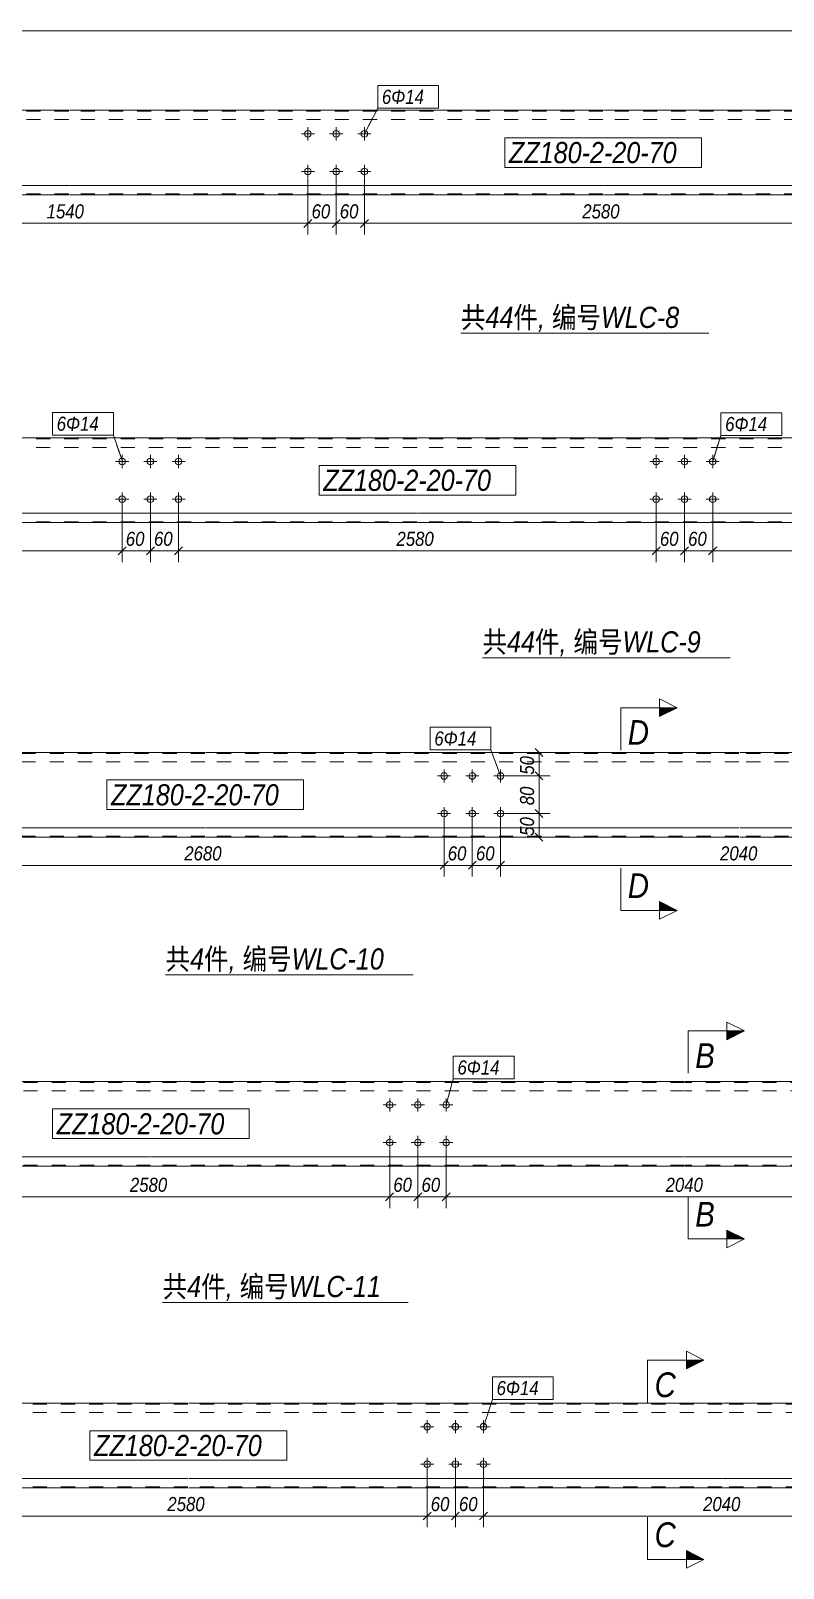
# Model space of a CAD drawing. Header units: millimetres. Extents: x 181 to 4047, y 165 to 2266.
# Drawn here: x 1842.9 to 1949.6, y 356.5 to 574.5 of the extents above; entities that cross this region are included whole.
import ezdxf

# ---------------------------------------------------------------- set-up
doc = ezdxf.new("R2010")
doc.units = ezdxf.units.MM
doc.linetypes.add('XKITLINE00', pattern=[0])
doc.linetypes.add('XKITLINE02', pattern=[4, 2, -2])
for name, color, linetype, lineweight in [('Bolt', 7, 'Continuous', 0), ('BoltMark', 3, 'Continuous', 0), ('DrawingSheet', 5, 'Continuous', 0), ('OtherObjectType', 1, 'Continuous', 0), ('Part', 2, 'Continuous', 0), ('PartMark', 3, 'Continuous', 0), ('Section', 6, 'Continuous', 0), ('Z-DIMENSIONS', 1, 'Continuous', 0)]:
    doc.layers.add(name, color=color, linetype=linetype, lineweight=lineweight)
doc.styles.add('Arial Italic', font='ariali.ttf')

msp = doc.modelspace()

# ---------------------------------------------------------------- hatches: boundary and pattern name
at = {"layer": 'Section'}
for points in [[(1932.05, 478.53), (1934.55, 478.53), (1932.05, 477.28)], [(1932.05, 451.05), (1934.55, 449.8), (1932.05, 449.8)], [(1941.61, 432.71), (1944.11, 432.71), (1941.61, 431.46)], [(1941.61, 404.48), (1944.11, 403.23), (1941.61, 403.23)], [(1935.85, 386.05), (1938.35, 386.05), (1935.85, 384.8)], [(1935.85, 359.04), (1938.35, 357.79), (1935.85, 357.79)]]:
    msp.add_hatch(color=1, dxfattribs=at).paths.add_polyline_path(points, flags=17)

# ---------------------------------------------------------------- linework, layer by layer
at = {"layer": 'Bolt', "color": 3, "linetype": 'XKITLINE00', "lineweight": 0}
for p, q in [((1882.21, 558.97), (1882.21, 560.84)), ((1886.21, 558.97), (1886.21, 560.84)), ((1890.21, 558.97), (1890.21, 560.84)), ((1883.15, 559.91), (1881.28, 559.91)), ((1887.15, 559.91), (1885.28, 559.91)), ((1891.15, 559.91), (1889.28, 559.91)), ((1883.15, 554.57), (1881.28, 554.57)), ((1882.21, 553.64), (1882.21, 555.51)), ((1887.15, 554.57), (1885.28, 554.57)), ((1886.21, 553.64), (1886.21, 555.51)), ((1891.15, 554.57), (1889.28, 554.57)), ((1890.21, 553.64), (1890.21, 555.51)), ((1856.81, 513.44), (1854.95, 513.44)), ((1855.88, 512.51), (1855.88, 514.38)), ((1860.81, 513.44), (1858.95, 513.44)), ((1859.88, 512.51), (1859.88, 514.38)), ((1864.81, 513.44), (1862.95, 513.44)), ((1863.88, 512.51), (1863.88, 514.38)), ((1932.51, 513.44), (1930.65, 513.44)), ((1931.58, 512.51), (1931.58, 514.38)), ((1936.51, 513.44), (1934.65, 513.44)), ((1935.58, 512.51), (1935.58, 514.38)), ((1940.51, 513.44), (1938.65, 513.44)), ((1939.58, 512.51), (1939.58, 514.38)), ((1856.81, 508.11), (1854.95, 508.11)), ((1855.88, 507.18), (1855.88, 509.04)), ((1860.81, 508.11), (1858.95, 508.11)), ((1859.88, 507.18), (1859.88, 509.04)), ((1864.81, 508.11), (1862.95, 508.11)), ((1863.88, 507.18), (1863.88, 509.04)), ((1932.51, 508.11), (1930.65, 508.11)), ((1931.58, 507.18), (1931.58, 509.04)), ((1936.51, 508.11), (1934.65, 508.11)), ((1935.58, 507.18), (1935.58, 509.04)), ((1940.51, 508.11), (1938.65, 508.11)), ((1939.58, 507.18), (1939.58, 509.04)), ((1902.44, 468.86), (1900.58, 468.86)), ((1901.51, 467.93), (1901.51, 469.79)), ((1906.44, 468.86), (1904.58, 468.86)), ((1905.51, 467.93), (1905.51, 469.79)), ((1910.44, 468.86), (1908.58, 468.86)), ((1909.51, 467.93), (1909.51, 469.79)), ((1901.51, 462.59), (1901.51, 464.46)), ((1905.51, 462.59), (1905.51, 464.46)), ((1909.51, 462.59), (1909.51, 464.46)), ((1902.44, 463.53), (1900.58, 463.53)), ((1906.44, 463.53), (1904.58, 463.53)), ((1910.44, 463.53), (1908.58, 463.53)), ((1893.8, 421.28), (1893.8, 423.15)), ((1897.8, 421.28), (1897.8, 423.15)), ((1901.8, 421.28), (1901.8, 423.15)), ((1894.73, 422.22), (1892.86, 422.22)), ((1898.73, 422.22), (1896.86, 422.22)), ((1902.73, 422.22), (1900.86, 422.22)), ((1894.73, 416.88), (1892.86, 416.88)), ((1893.8, 415.95), (1893.8, 417.82)), ((1898.73, 416.88), (1896.86, 416.88)), ((1897.8, 415.95), (1897.8, 417.82)), ((1902.73, 416.88), (1900.86, 416.88)), ((1901.8, 415.95), (1901.8, 417.82)), ((1899.11, 375.68), (1899.11, 377.54)), ((1903.11, 375.68), (1903.11, 377.54)), ((1907.11, 375.68), (1907.11, 377.54)), ((1900.04, 376.61), (1898.17, 376.61)), ((1904.04, 376.61), (1902.17, 376.61)), ((1908.04, 376.61), (1906.17, 376.61)), ((1900.04, 371.28), (1898.17, 371.28)), ((1899.11, 370.34), (1899.11, 372.21)), ((1904.04, 371.28), (1902.17, 371.28)), ((1903.11, 370.34), (1903.11, 372.21)), ((1908.04, 371.28), (1906.17, 371.28)), ((1907.11, 370.34), (1907.11, 372.21))]:
    msp.add_line(p, q, dxfattribs=at)
for centre in [(1882.21, 559.91), (1886.21, 559.91), (1890.21, 559.91), (1882.21, 554.57), (1886.21, 554.57), (1890.21, 554.57), (1855.88, 513.44), (1859.88, 513.44), (1863.88, 513.44), (1931.58, 513.44), (1935.58, 513.44), (1939.58, 513.44), (1855.88, 508.11), (1859.88, 508.11), (1863.88, 508.11), (1931.58, 508.11), (1935.58, 508.11), (1939.58, 508.11), (1901.51, 468.86), (1905.51, 468.86), (1909.51, 468.86), (1901.51, 463.53), (1905.51, 463.53), (1909.51, 463.53), (1893.8, 422.22), (1897.8, 422.22), (1901.8, 422.22), (1893.8, 416.88), (1897.8, 416.88), (1901.8, 416.88), (1899.11, 376.61), (1903.11, 376.61), (1907.11, 376.61), (1899.11, 371.28), (1903.11, 371.28), (1907.11, 371.28)]:
    msp.add_circle(centre, 0.467, dxfattribs=at)
at = {"layer": 'BoltMark', "color": 3, "linetype": 'XKITLINE00', "lineweight": 0}
for p, q in [((1892.1, 566.74), (1900.72, 566.74)), ((1892.1, 563.54), (1892.1, 566.74)), ((1900.72, 563.54), (1900.72, 566.74)), ((1890.21, 559.91), (1892.1, 563.54)), ((1892.1, 563.54), (1900.72, 563.54)), ((1891.37, 562.13), (1890.21, 559.91)), ((1846.01, 520.4), (1854.64, 520.4)), ((1846.01, 517.2), (1846.01, 520.4)), ((1854.64, 517.2), (1854.64, 520.4)), ((1940.75, 520.35), (1949.37, 520.35)), ((1940.75, 517.15), (1940.75, 520.35)), ((1949.37, 517.15), (1949.37, 520.35)), ((1846.01, 517.2), (1854.64, 517.2)), ((1855.98, 513.37), (1854.64, 517.2)), ((1939.58, 513.44), (1940.75, 517.15)), ((1940.75, 517.15), (1949.37, 517.15)), ((1855.15, 515.73), (1855.98, 513.37)), ((1940.33, 515.83), (1939.58, 513.44)), ((1899.53, 475.77), (1908.16, 475.77)), ((1899.53, 472.57), (1899.53, 475.77)), ((1908.16, 472.57), (1908.16, 475.77)), ((1899.53, 472.57), (1908.16, 472.57)), ((1909.51, 468.86), (1908.16, 472.57)), ((1908.65, 471.21), (1909.51, 468.86)), ((1902.81, 429.13), (1911.43, 429.13)), ((1902.81, 425.93), (1902.81, 429.13)), ((1911.43, 425.93), (1911.43, 429.13)), ((1901.8, 422.22), (1902.81, 425.93)), ((1902.81, 425.93), (1911.43, 425.93)), ((1902.45, 424.63), (1901.8, 422.22)), ((1908.36, 383.68), (1916.98, 383.68)), ((1908.36, 380.48), (1908.36, 383.68)), ((1916.98, 380.48), (1916.98, 383.68)), ((1907.11, 376.61), (1908.36, 380.48)), ((1908.36, 380.48), (1916.98, 380.48)), ((1907.88, 378.99), (1907.11, 376.61))]:
    msp.add_line(p, q, dxfattribs=at)
at = {"layer": 'DrawingSheet', "color": 5, "linetype": 'XKITLINE00', "lineweight": 0}
msp.add_line((2302.35, 574.51), (1718.35, 574.51), dxfattribs=at)
at = {"layer": 'OtherObjectType', "color": 6, "linetype": 'XKITLINE00', "lineweight": 0}
for p, q in [((1903.9, 531.63), (1939.02, 531.63)), ((1906.95, 485.62), (1942.06, 485.62)), ((1862.03, 440.67), (1897.15, 440.67)), ((1861.62, 394.23), (1896.44, 394.23))]:
    msp.add_line(p, q, dxfattribs=at)
at = {"layer": 'Part', "color": 2, "linetype": 'XKITLINE00', "lineweight": 0}
for p, q in [((1848.31, 563.24), (1727.42, 563.24)), ((1924.01, 563.24), (1848.41, 563.24)), ((1999.71, 563.24), (1924.11, 563.24)), ((1848.31, 552.57), (1727.42, 552.57)), ((1924.01, 552.57), (1848.41, 552.57)), ((1999.71, 552.57), (1924.11, 552.57)), ((1848.31, 551.24), (1727.42, 551.24)), ((1924.01, 551.24), (1848.41, 551.24)), ((1999.71, 551.24), (1924.11, 551.24)), ((1822.08, 516.78), (1897.68, 516.78)), ((1897.78, 516.78), (1973.38, 516.78)), ((1897.68, 506.11), (1822.08, 506.11)), ((1973.38, 506.11), (1897.78, 506.11)), ((1822.08, 504.78), (1897.68, 504.78)), ((1897.78, 504.78), (1973.38, 504.78)), ((1867.61, 472.19), (1792.01, 472.19)), ((1943.31, 472.19), (1867.71, 472.19)), ((1998.34, 472.19), (1943.41, 472.19)), ((1867.61, 461.53), (1792.01, 461.53)), ((1867.61, 460.19), (1792.01, 460.19)), ((1943.31, 461.53), (1867.71, 461.53)), ((1943.31, 460.19), (1867.71, 460.19)), ((1998.34, 461.53), (1943.41, 461.53)), ((1998.34, 460.19), (1943.41, 460.19)), ((1859.9, 425.55), (1784.3, 425.55)), ((1935.6, 425.55), (1860, 425.55)), ((1996.63, 425.55), (1935.7, 425.55)), ((1859.9, 414.88), (1784.3, 414.88)), ((1935.6, 414.88), (1860, 414.88)), ((1996.63, 414.88), (1935.7, 414.88)), ((1859.9, 413.55), (1784.3, 413.55)), ((1935.6, 413.55), (1860, 413.55)), ((1996.63, 413.55), (1935.7, 413.55)), ((1865.21, 379.94), (1789.61, 379.94)), ((1940.91, 379.94), (1865.31, 379.94)), ((1995.94, 379.94), (1941.01, 379.94)), ((1865.21, 369.28), (1789.61, 369.28)), ((1940.91, 369.28), (1865.31, 369.28)), ((1995.94, 369.28), (1941.01, 369.28)), ((1865.21, 367.94), (1789.61, 367.94)), ((1940.91, 367.94), (1865.31, 367.94)), ((1995.94, 367.94), (1941.01, 367.94))]:
    msp.add_line(p, q, dxfattribs=at)
at = {"layer": 'Part', "color": 7, "linetype": 'XKITLINE02', "lineweight": 0}
for p, q in [((1848.31, 563.11), (1727.42, 563.11)), ((1924.01, 563.11), (1848.41, 563.11)), ((1999.71, 563.11), (1924.11, 563.11)), ((1848.31, 561.91), (1727.42, 561.91)), ((1924.01, 561.91), (1848.41, 561.91)), ((1999.71, 561.91), (1924.11, 561.91)), ((1848.31, 551.37), (1727.42, 551.37)), ((1924.01, 551.37), (1848.41, 551.37)), ((1999.71, 551.37), (1924.11, 551.37)), ((1897.68, 516.64), (1822.08, 516.64)), ((1973.38, 516.64), (1897.78, 516.64)), ((1897.68, 515.44), (1822.08, 515.44)), ((1973.38, 515.44), (1897.78, 515.44)), ((1897.68, 504.91), (1822.08, 504.91)), ((1973.38, 504.91), (1897.78, 504.91)), ((1867.61, 472.06), (1792.01, 472.06)), ((1867.61, 470.86), (1792.01, 470.86)), ((1943.31, 472.06), (1867.71, 472.06)), ((1943.31, 470.86), (1867.71, 470.86)), ((1998.34, 472.06), (1943.41, 472.06)), ((1998.34, 470.86), (1943.41, 470.86)), ((1867.61, 460.33), (1792.01, 460.33)), ((1943.31, 460.33), (1867.71, 460.33)), ((1998.34, 460.33), (1943.41, 460.33)), ((1859.9, 425.42), (1784.3, 425.42)), ((1935.6, 425.42), (1860, 425.42)), ((1996.63, 425.42), (1935.7, 425.42)), ((1859.9, 424.22), (1784.3, 424.22)), ((1935.6, 424.22), (1860, 424.22)), ((1996.63, 424.22), (1935.7, 424.22)), ((1859.9, 413.68), (1784.3, 413.68)), ((1935.6, 413.68), (1860, 413.68)), ((1996.63, 413.68), (1935.7, 413.68)), ((1865.21, 379.81), (1789.61, 379.81)), ((1940.91, 379.81), (1865.31, 379.81)), ((1995.94, 379.81), (1941.01, 379.81)), ((1865.21, 378.61), (1789.61, 378.61)), ((1940.91, 378.61), (1865.31, 378.61)), ((1995.94, 378.61), (1941.01, 378.61)), ((1865.21, 368.08), (1789.61, 368.08)), ((1940.91, 368.08), (1865.31, 368.08)), ((1995.94, 368.08), (1941.01, 368.08))]:
    msp.add_line(p, q, dxfattribs=at)
at = {"layer": 'PartMark', "color": 1, "linetype": 'XKITLINE00', "lineweight": 0}
for p, q in [((1910.11, 559.34), (1937.99, 559.34)), ((1910.11, 555.14), (1910.11, 559.34)), ((1937.99, 555.14), (1937.99, 559.34)), ((1910.11, 555.14), (1937.99, 555.14)), ((1883.8, 512.88), (1911.68, 512.88)), ((1883.8, 508.68), (1883.8, 512.88)), ((1911.68, 508.68), (1911.68, 512.88)), ((1883.8, 508.68), (1911.68, 508.68)), ((1853.72, 468.29), (1881.6, 468.29)), ((1853.72, 464.09), (1853.72, 468.29)), ((1881.6, 464.09), (1881.6, 468.29)), ((1853.72, 464.09), (1881.6, 464.09)), ((1846.01, 421.65), (1873.89, 421.65)), ((1846.01, 417.45), (1846.01, 421.65)), ((1873.89, 417.45), (1873.89, 421.65)), ((1846.01, 417.45), (1873.89, 417.45)), ((1851.31, 376.04), (1879.2, 376.04)), ((1851.31, 371.84), (1851.31, 376.04)), ((1879.2, 371.84), (1879.2, 376.04)), ((1851.31, 371.84), (1879.2, 371.84))]:
    msp.add_line(p, q, dxfattribs=at)
at = {"layer": 'Section', "color": 1, "linetype": 'XKITLINE00', "lineweight": 0}
for p, q in [((1932.05, 477.28), (1932.05, 479.78)), ((1932.05, 479.78), (1934.55, 478.53)), ((1926.55, 478.53), (1926.55, 472.53)), ((1926.55, 478.53), (1934.55, 478.53)), ((1934.55, 478.53), (1932.05, 477.28)), ((1926.55, 449.8), (1926.55, 455.8)), ((1926.55, 449.8), (1934.55, 449.8)), ((1934.55, 449.8), (1932.05, 451.05)), ((1932.05, 451.05), (1932.05, 448.55)), ((1934.55, 449.8), (1932.05, 448.55)), ((1941.61, 431.46), (1941.61, 433.96)), ((1941.61, 433.96), (1944.11, 432.71)), ((1936.11, 432.71), (1936.11, 426.71)), ((1936.11, 432.71), (1944.11, 432.71)), ((1944.11, 432.71), (1941.61, 431.46)), ((1936.11, 403.23), (1936.11, 409.23)), ((1944.11, 403.23), (1941.61, 404.48)), ((1941.61, 404.48), (1941.61, 401.98)), ((1936.11, 403.23), (1944.11, 403.23)), ((1944.11, 403.23), (1941.61, 401.98)), ((1930.35, 386.05), (1930.35, 380.05)), ((1930.35, 386.05), (1938.35, 386.05)), ((1935.85, 384.8), (1935.85, 387.3)), ((1935.85, 387.3), (1938.35, 386.05)), ((1938.35, 386.05), (1935.85, 384.8)), ((1930.35, 357.79), (1930.35, 363.79)), ((1930.35, 357.79), (1938.35, 357.79)), ((1938.35, 357.79), (1935.85, 359.04)), ((1935.85, 359.04), (1935.85, 356.54)), ((1938.35, 357.79), (1935.85, 356.54))]:
    msp.add_line(p, q, dxfattribs=at)
at = {"layer": 'Z-DIMENSIONS', "color": 4, "linetype": 'XKITLINE00', "lineweight": 0}
for p, q in [((1882.21, 553.57), (1882.21, 545.61)), ((1882.21, 553.57), (1882.21, 545.61)), ((1886.21, 553.57), (1886.21, 545.61)), ((1886.21, 553.57), (1886.21, 545.61)), ((1890.21, 553.57), (1890.21, 545.61)), ((1890.21, 553.57), (1890.21, 545.61)), ((1814.08, 547.21), (1882.21, 547.21)), ((1882.78, 547.77), (1881.65, 546.64)), ((1882.78, 547.77), (1881.65, 546.64)), ((1882.21, 547.21), (1886.21, 547.21)), ((1886.78, 547.77), (1885.65, 546.64)), ((1886.78, 547.77), (1885.65, 546.64)), ((1886.21, 547.21), (1890.21, 547.21)), ((1890.78, 547.77), (1889.65, 546.64)), ((1890.78, 547.77), (1889.65, 546.64)), ((1890.21, 547.21), (1957.91, 547.21)), ((1855.88, 507.11), (1855.88, 499.18)), ((1855.88, 507.11), (1855.88, 499.18)), ((1859.88, 507.11), (1859.88, 499.18)), ((1859.88, 507.11), (1859.88, 499.18)), ((1863.88, 507.11), (1863.88, 499.18)), ((1863.88, 507.11), (1863.88, 499.18)), ((1931.58, 507.11), (1931.58, 499.18)), ((1931.58, 507.11), (1931.58, 499.18)), ((1935.58, 507.11), (1935.58, 499.18)), ((1935.58, 507.11), (1935.58, 499.18)), ((1939.58, 507.11), (1939.58, 499.18)), ((1939.58, 507.11), (1939.58, 499.18)), ((1856.45, 501.34), (1855.31, 500.21)), ((1856.45, 501.34), (1855.31, 500.21)), ((1860.45, 501.34), (1859.31, 500.21)), ((1860.45, 501.34), (1859.31, 500.21)), ((1864.45, 501.34), (1863.31, 500.21)), ((1864.45, 501.34), (1863.31, 500.21)), ((1932.15, 501.34), (1931.01, 500.21)), ((1932.15, 501.34), (1931.01, 500.21)), ((1936.15, 501.34), (1935.01, 500.21)), ((1936.15, 501.34), (1935.01, 500.21)), ((1940.15, 501.34), (1939.01, 500.21)), ((1940.15, 501.34), (1939.01, 500.21)), ((1787.75, 500.78), (1855.88, 500.78)), ((1855.88, 500.78), (1859.88, 500.78)), ((1859.88, 500.78), (1863.88, 500.78)), ((1863.88, 500.78), (1931.58, 500.78)), ((1931.58, 500.78), (1935.58, 500.78)), ((1935.58, 500.78), (1939.58, 500.78)), ((1939.58, 500.78), (2007.75, 500.78)), ((1910.51, 472.19), (1916.57, 472.19)), ((1914.4, 472.76), (1915.53, 471.63)), ((1914.97, 468.86), (1914.97, 472.19)), ((1910.51, 468.86), (1916.57, 468.86)), ((1910.51, 468.86), (1916.57, 468.86)), ((1914.4, 469.43), (1915.53, 468.3)), ((1914.4, 469.43), (1915.53, 468.3)), ((1914.97, 463.53), (1914.97, 468.86)), ((1901.51, 462.53), (1901.51, 454.59)), ((1901.51, 462.53), (1901.51, 454.59)), ((1905.51, 462.53), (1905.51, 454.59)), ((1905.51, 462.53), (1905.51, 454.59)), ((1909.51, 462.53), (1909.51, 454.59)), ((1909.51, 462.53), (1909.51, 454.59)), ((1910.51, 463.53), (1916.57, 463.53)), ((1910.51, 463.53), (1916.57, 463.53)), ((1914.4, 464.09), (1915.53, 462.96)), ((1914.4, 464.09), (1915.53, 462.96)), ((1914.97, 460.19), (1914.97, 463.53)), ((1910.64, 460.19), (1916.57, 460.19)), ((1914.4, 460.76), (1915.53, 459.63)), ((1833.81, 456.19), (1901.51, 456.19)), ((1902.08, 456.76), (1900.95, 455.63)), ((1902.08, 456.76), (1900.95, 455.63)), ((1901.51, 456.19), (1905.51, 456.19)), ((1906.08, 456.76), (1904.95, 455.63)), ((1906.08, 456.76), (1904.95, 455.63)), ((1905.51, 456.19), (1909.51, 456.19)), ((1910.08, 456.76), (1908.95, 455.63)), ((1910.08, 456.76), (1908.95, 455.63)), ((1909.51, 456.19), (1977.68, 456.19)), ((1893.8, 415.88), (1893.8, 407.6)), ((1893.8, 415.88), (1893.8, 407.6)), ((1897.8, 415.88), (1897.8, 407.6)), ((1897.8, 415.88), (1897.8, 407.6)), ((1901.8, 415.88), (1901.8, 407.6)), ((1901.8, 415.88), (1901.8, 407.6)), ((1826.1, 409.2), (1893.8, 409.2)), ((1894.36, 409.76), (1893.23, 408.63)), ((1894.36, 409.76), (1893.23, 408.63)), ((1893.8, 409.2), (1897.8, 409.2)), ((1898.36, 409.76), (1897.23, 408.63)), ((1898.36, 409.76), (1897.23, 408.63)), ((1897.8, 409.2), (1901.8, 409.2)), ((1902.36, 409.76), (1901.23, 408.63)), ((1902.36, 409.76), (1901.23, 408.63)), ((1901.8, 409.2), (1969.96, 409.2)), ((1899.11, 370.28), (1899.11, 362.34)), ((1899.11, 370.28), (1899.11, 362.34)), ((1903.11, 370.28), (1903.11, 362.34)), ((1903.11, 370.28), (1903.11, 362.34)), ((1907.11, 370.28), (1907.11, 362.34)), ((1907.11, 370.28), (1907.11, 362.34)), ((1899.67, 364.51), (1898.54, 363.38)), ((1899.67, 364.51), (1898.54, 363.38)), ((1903.67, 364.51), (1902.54, 363.38)), ((1903.67, 364.51), (1902.54, 363.38)), ((1907.67, 364.51), (1906.54, 363.38)), ((1907.67, 364.51), (1906.54, 363.38)), ((1831.41, 363.94), (1899.11, 363.94)), ((1899.11, 363.94), (1903.11, 363.94)), ((1903.11, 363.94), (1907.11, 363.94)), ((1907.11, 363.94), (1975.27, 363.94))]:
    msp.add_line(p, q, dxfattribs=at)
at = {"layer": 'Z-DIMENSIONS', "color": 3}
for p in [(1882.21, 547.21), (1882.21, 547.21), (1886.21, 547.21), (1886.21, 547.21), (1890.21, 547.21), (1890.21, 547.21), (1855.88, 500.78), (1855.88, 500.78), (1859.88, 500.78), (1859.88, 500.78), (1863.88, 500.78), (1863.88, 500.78), (1931.58, 500.78), (1931.58, 500.78), (1935.58, 500.78), (1935.58, 500.78), (1939.58, 500.78), (1939.58, 500.78), (1914.97, 472.19), (1914.97, 468.86), (1914.97, 468.86), (1914.97, 463.53), (1914.97, 463.53), (1914.97, 460.19), (1901.51, 456.19), (1901.51, 456.19), (1905.51, 456.19), (1905.51, 456.19), (1909.51, 456.19), (1909.51, 456.19), (1893.8, 409.2), (1893.8, 409.2), (1897.8, 409.2), (1897.8, 409.2), (1901.8, 409.2), (1901.8, 409.2), (1899.11, 363.94), (1899.11, 363.94), (1903.11, 363.94), (1903.11, 363.94), (1907.11, 363.94), (1907.11, 363.94)]:
    msp.add_point(p, dxfattribs=at)

# ---------------------------------------------------------------- texts
at = {"layer": 'BoltMark', "color": 7, "style": 'Arial Italic', "width": 0.85}
for p in [(1892.7, 564.14), (1846.61, 517.8), (1941.35, 517.75), (1900.13, 473.17), (1903.41, 426.53), (1908.96, 381.08)]:
    msp.add_text('6Φ14 ', height=2, dxfattribs=at).set_placement(p)
at = {"layer": 'OtherObjectType', "color": 6, "style": 'Arial Italic', "width": 0.85}
for s, p in [('共44件, 编号WLC-8', (1903.9, 532.38)), ('共44件, 编号WLC-9', (1906.95, 486.37)), ('共4件, 编号WLC-10', (1862.03, 441.42)), ('共4件, 编号WLC-11', (1861.62, 394.98))]:
    msp.add_text(s, height=3, dxfattribs=at).set_placement(p)
at = {"layer": 'PartMark', "color": 7, "style": 'Arial Italic', "width": 0.85}
for p in [(1910.71, 555.74), (1884.4, 509.28), (1854.32, 464.69), (1846.61, 418.05), (1851.91, 372.44)]:
    msp.add_text('ZZ180-2-20-70', height=3, dxfattribs=at).set_placement(p)
at = {"layer": 'Section', "color": 3, "style": 'Arial Italic', "width": 0.85}
for s, p in [('D', (1927.55, 473.28)), ('D', (1927.55, 451.55)), ('B', (1937.11, 427.46)), ('B', (1937.11, 404.98)), ('C', (1931.35, 380.8)), ('C', (1931.35, 359.54))]:
    msp.add_text(s, height=3.5, dxfattribs=at).set_placement(p)
at = {"layer": 'Z-DIMENSIONS', "color": 3, "style": 'Arial Italic', "width": 0.85}
for s, p in [('1540', (1845.18, 547.91)), ('60', (1882.73, 547.91)), ('60', (1886.73, 547.91)), ('2580', (1921.1, 547.91)), ('60', (1856.4, 501.48)), ('60', (1860.4, 501.48)), ('2580', (1894.76, 501.48)), ('60', (1932.1, 501.48)), ('60', (1936.1, 501.48)), ('2680', (1864.69, 456.89)), ('60', (1902.03, 456.89)), ('60', (1906.03, 456.89)), ('2040', (1940.63, 456.89)), ('2580', (1856.98, 409.9)), ('60', (1894.31, 409.9)), ('60', (1898.31, 409.9)), ('2040', (1932.91, 409.9)), ('2580', (1862.29, 364.64)), ('60', (1899.62, 364.64)), ('60', (1903.62, 364.64)), ('2040', (1938.22, 364.64))]:
    msp.add_text(s, height=2, dxfattribs=at).set_placement(p)
for s, p in [('50', (1914.27, 469.04)), ('80', (1914.27, 464.71)), ('50', (1914.27, 460.38))]:
    msp.add_text(s, height=2, rotation=90.0002, dxfattribs=at).set_placement(p)

doc.saveas('drawing.dxf')
